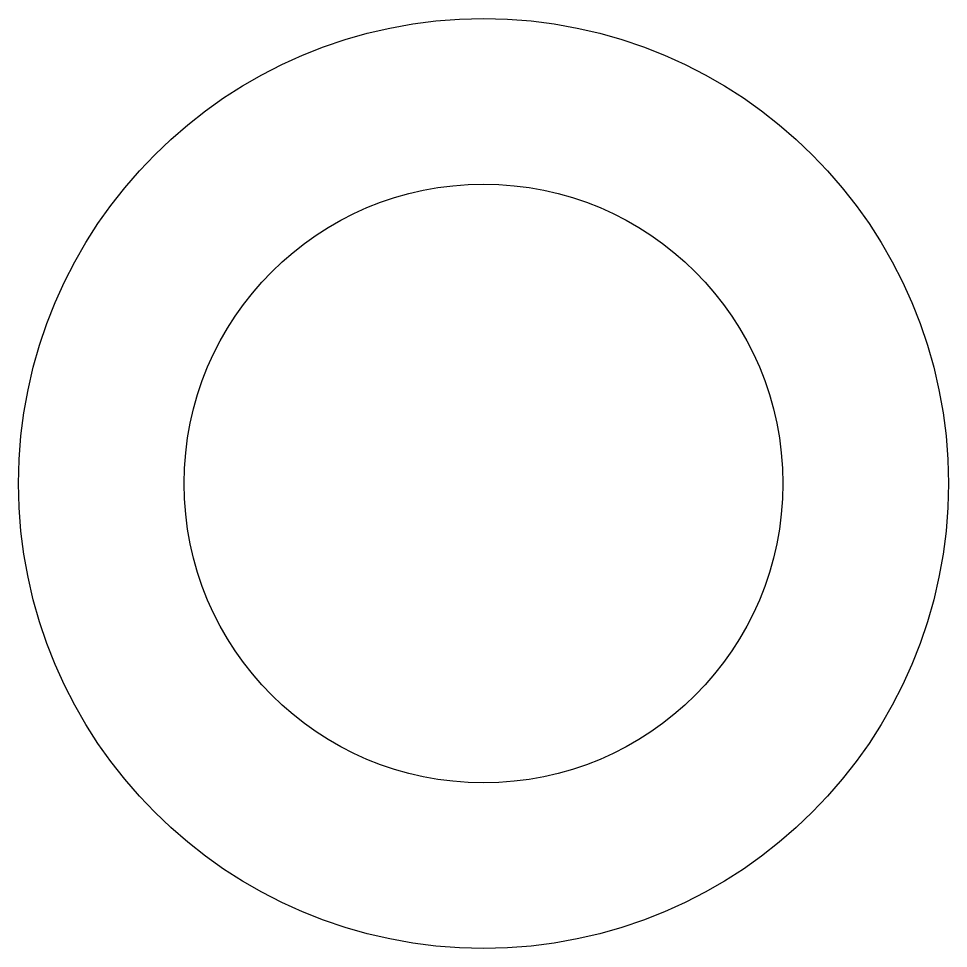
# Model space of a CAD drawing. Extents: x -16.9 to 16.9, y -16.9 to 16.9.
import ezdxf

# ---------------------------------------------------------------- set-up
doc = ezdxf.new("R2010")
doc.units = 0
doc.layers.add('CENTER', color=7, linetype='CONTINUOUS')

msp = doc.modelspace()

# ---------------------------------------------------------------- linework, layer by layer
at = {"layer": 'CENTER'}
for radius in [16.85, 10.85]:
    msp.add_circle((0, 0), radius, dxfattribs=at)

doc.saveas('drawing.dxf')
